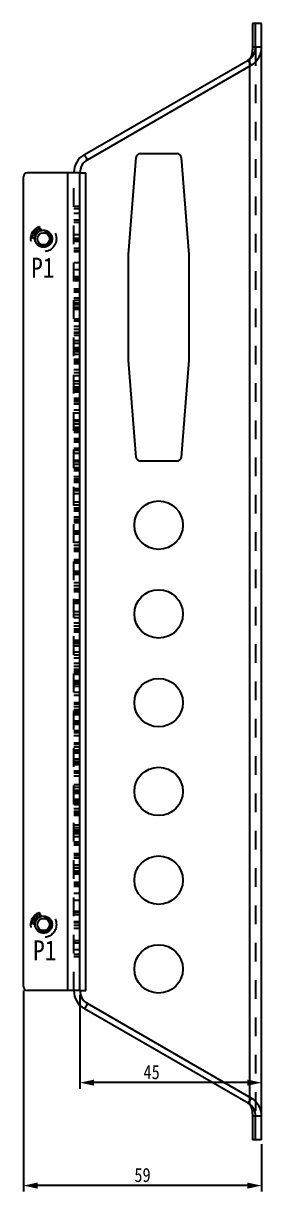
# Model space of a CAD drawing. Header units: millimetres. Extents: x -177 to 18421, y -5017 to 3255.
# Drawn here: x 7333.5 to 7392.5, y -2954.7 to -2665.1 of the extents above; entities that cross this region are included whole.
import ezdxf

# ---------------------------------------------------------------- set-up
doc = ezdxf.new("R2010")
doc.units = ezdxf.units.MM
doc.header["$LTSCALE"] = 46.255
doc.header["$PDMODE"] = 3
doc.header["$PDSIZE"] = 8
doc.linetypes.add('HIDDEN', pattern=[0.2, 0.1, -0.1])
doc.layers.get('0').update_dxf_attribs({"linetype": 'CONTINUOUS'})
doc.layers.get('Defpoints').update_dxf_attribs({"linetype": 'CONTINUOUS'})
doc.layers.add('02___PRT_ALL_AXES', color=7, linetype='CONTINUOUS')
doc.layers.add('DEFAULT_2', color=8, linetype='HIDDEN')
doc.styles.get("Standard").update_dxf_attribs({"font": 'txt', "width": 0.85})
doc.dimstyles.new('DIMSTYLE_1', dxfattribs={"dimtxt": 3.5, "dimasz": 3.5, "dimexe": 1.5, "dimexo": 1, "dimgap": 0.875, "dimtad": 1, "dimdsep": 46, "dimtxsty": 'Standard', "dimblk": '_FILLED', "dimcen": 0.09, "dimadec": 0, "dimazin": 0, "dimtp": 0.01, "dimtm": 0.01, "dimtfac": 1, "dimtofl": 0, "dimtmove": 0, "dimatfit": 3, "dimldrblk": '_FILLED', "dimfxl": 0, "dimtolj": 1, "dimarcsym": 0})

# ---------------------------------------------------------------- blocks, each defined once
blk = doc.blocks.new('_FILLED')
at = {"color": 0, "linetype": 'ByBlock'}
blk.add_solid([(0, 0), (-1, 0.214), (-1, -0.214)], dxfattribs=at)
blk = doc.blocks.new('*D79')
at = {"color": 0, "linetype": 'Continuous', "lineweight": -2, "transparency": 16777216}
for p, q in [((7333.45, -2904.92), (7333.45, -2954.75)), ((7392.45, -2942.94), (7392.45, -2954.75)), ((7388.95, -2953.25), (7336.95, -2953.25))]:
    blk.add_line(p, q, dxfattribs=at)
at = {"layer": 'Defpoints', "color": 0, "linetype": 'Continuous', "transparency": 16777216}
for p in [(7333.45, -2903.92), (7392.45, -2941.94), (7333.45, -2953.25)]:
    blk.add_point(p, dxfattribs=at)
at = {"color": 0, "linetype": 'Continuous', "lineweight": -2, "transparency": 16777216, "xscale": 3.5, "yscale": 3.5, "zscale": 3.5, "rotation": 180}
blk.add_blockref('_FILLED', (7333.45, -2953.25), dxfattribs=at)
at = {"color": 0, "linetype": 'Continuous', "lineweight": -2, "transparency": 16777216, "xscale": 3.5, "yscale": 3.5, "zscale": 3.5}
blk.add_blockref('_FILLED', (7392.45, -2953.25), dxfattribs=at)
at = {"color": 0, "linetype": 'Continuous', "transparency": 16777216, "insert": (7362.95, -2948.87), "char_height": 3.5, "width": 8.5, "attachment_point": 2}
blk.add_mtext('\\A1;59', dxfattribs=at)
blk = doc.blocks.new('*D80')
at = {"color": 0, "linetype": 'Continuous', "lineweight": -2, "transparency": 16777216}
for p, q in [((7347.45, -2905.92), (7347.45, -2929.23)), ((7388.95, -2927.73), (7350.95, -2927.73)), ((7392.45, -2940.94), (7392.45, -2926.23))]:
    blk.add_line(p, q, dxfattribs=at)
at = {"layer": 'Defpoints', "color": 0, "linetype": 'Continuous', "transparency": 16777216}
for p in [(7347.45, -2904.92), (7347.45, -2927.73), (7392.45, -2941.94)]:
    blk.add_point(p, dxfattribs=at)
at = {"color": 0, "linetype": 'Continuous', "lineweight": -2, "transparency": 16777216, "xscale": 3.5, "yscale": 3.5, "zscale": 3.5, "rotation": 180}
blk.add_blockref('_FILLED', (7347.45, -2927.73), dxfattribs=at)
at = {"color": 0, "linetype": 'Continuous', "lineweight": -2, "transparency": 16777216, "xscale": 3.5, "yscale": 3.5, "zscale": 3.5}
blk.add_blockref('_FILLED', (7392.45, -2927.73), dxfattribs=at)
at = {"color": 0, "linetype": 'Continuous', "transparency": 16777216, "insert": (7365.21, -2923.36), "char_height": 3.5, "width": 8.5, "attachment_point": 2}
blk.add_mtext('\\A1;45', dxfattribs=at)

msp = doc.modelspace()

# ---------------------------------------------------------------- linework, layer by layer
at = {"color": 7, "linetype": 'Continuous'}
for p, q in [((7392.451, -2665.137), (7390.201, -2665.137)), ((7390.201, -2665.137), (7390.201, -2671.036)), ((7390.951, -2671.036), (7390.951, -2665.137)), ((7392.451, -2671.036), (7390.201, -2671.036)), ((7348.551, -2697.652), (7389.101, -2674.241)), ((7389.851, -2675.54), (7389.101, -2674.241)), ((7349.301, -2698.951), (7348.551, -2697.652)), ((7347.451, -2702.155), (7345.951, -2702.155)), ((7347.451, -2904.921), (7345.951, -2904.921)), ((7349.301, -2908.126), (7348.551, -2909.425)), ((7389.101, -2932.836), (7348.551, -2909.425)), ((7389.851, -2931.537), (7389.101, -2932.836)), ((7392.451, -2936.041), (7390.201, -2936.041)), ((7390.201, -2936.041), (7390.201, -2941.94)), ((7390.951, -2941.94), (7390.951, -2936.041)), ((7392.451, -2941.94), (7390.201, -2941.94))]:
    msp.add_line(p, q, dxfattribs=at)
at = {"color": 3, "linetype": 'Continuous'}
for p, q in [((7392.451, -2941.94), (7392.451, -2665.137)), ((7349.301, -2698.951), (7389.851, -2675.54)), ((7389.451, -2675.77), (7389.451, -2931.306)), ((7359.451, -2722.438), (7361.377, -2698.359)), ((7362.374, -2697.438), (7371.528, -2697.438)), ((7372.524, -2698.359), (7374.451, -2722.438)), ((7333.451, -2903.921), (7333.451, -2703.155)), ((7345.951, -2702.155), (7334.451, -2702.155)), ((7344.451, -2904.921), (7344.451, -2702.155)), ((7347.451, -2702.155), (7348.951, -2702.155)), ((7347.451, -2904.921), (7347.451, -2702.155)), ((7348.951, -2904.921), (7348.951, -2702.155)), ((7359.451, -2748.638), (7359.451, -2722.438)), ((7374.451, -2722.438), (7374.451, -2748.638)), ((7361.377, -2772.718), (7359.451, -2748.638)), ((7374.451, -2748.638), (7372.524, -2772.718)), ((7371.528, -2773.638), (7362.374, -2773.638)), ((7345.951, -2904.921), (7334.451, -2904.921)), ((7347.451, -2904.921), (7348.951, -2904.921)), ((7389.851, -2931.537), (7349.301, -2908.126))]:
    msp.add_line(p, q, dxfattribs=at)
at = {"color": 7, "linetype": 'Continuous'}
for centre, radius, start, end in [((7387.251, -2671.036), 3.7, 300, 0), ((7351.151, -2702.155), 5.2, 120, 180), ((7351.151, -2904.921), 5.2, 180, 240), ((7387.251, -2936.041), 3.7, 0, 60), ((7386.673, -2934.912), 3.336, 26.31021, 31.13438)]:
    msp.add_arc(centre, radius, start, end, dxfattribs=at)
at = {"color": 3, "linetype": 'Continuous'}
for centre, radius, start, end in [((7387.251, -2671.036), 5.2, 300, 0), ((7351.151, -2702.155), 3.7, 120, 180), ((7362.374, -2698.438), 1, 90, 175.42608), ((7371.528, -2698.438), 1, 4.57392, 90), ((7334.451, -2703.155), 1, 90, 180), ((7362.374, -2772.638), 1, 184.57392, 270), ((7371.528, -2772.638), 1, 270, 355.42608), ((7334.451, -2903.921), 1, 180, 270), ((7351.151, -2904.921), 3.7, 180, 240), ((7387.251, -2936.041), 5.2, 0, 60)]:
    msp.add_arc(centre, radius, start, end, dxfattribs=at)
at = {"color": 7, "linetype": 'Continuous'}
for points, knots in [([(7389.914, -2673.015), (7389.888, -2673.096), (7389.784, -2673.399), (7389.648, -2673.693), (7389.526, -2673.894)], [0, 0, 0, 0, 0.2652721, 1, 1, 1, 1]), ([(7390.201, -2671.036), (7390.201, -2671.214), (7390.177, -2671.882), (7390.062, -2672.548), (7389.914, -2673.015)], [0, 0, 0, 0, 0.2668173, 1, 1, 1, 1]), ([(7389.845, -2933.858), (7389.901, -2934.012), (7390.118, -2934.72), (7390.201, -2935.465), (7390.201, -2936.041)], [0, 0, 0, 0, 0.221866, 1, 1, 1, 1])]:
    msp.add_open_spline(points, degree=3, knots=knots, dxfattribs=at)
msp.add_open_spline([(7389.664, -2933.434), (7389.732, -2933.571), (7389.792, -2933.714), (7389.845, -2933.858)], degree=3, dxfattribs=at)
at = {"layer": '02___PRT_ALL_AXES', "color": 8, "linetype": 'HIDDEN'}
for centre, radius in [((7338.451, -2718.538), 3.175), ((7338.451, -2718.538), 2.11), ((7338.451, -2718.538), 1.91), ((7338.451, -2888.538), 3.175), ((7338.451, -2888.538), 2.11), ((7338.451, -2888.538), 1.91)]:
    msp.add_circle(centre, radius, dxfattribs=at)
at = {"layer": '02___PRT_ALL_AXES', "color": 3, "linetype": 'Continuous'}
for centre, radius in [((7338.451, -2718.538), 2.1), ((7366.951, -2789.538), 6), ((7366.951, -2811.538), 6), ((7366.951, -2833.538), 6), ((7366.951, -2855.538), 6), ((7366.951, -2877.538), 6), ((7338.451, -2888.538), 2.1), ((7366.951, -2899.538), 6)]:
    msp.add_circle(centre, radius, dxfattribs=at)
at = {"layer": '02___PRT_ALL_AXES', "color": 7, "linetype": 'Continuous'}
for centre in [(7338.451, -2718.538), (7338.451, -2888.538)]:
    msp.add_circle(centre, 1.5, dxfattribs=at)
at = {"layer": 'DEFAULT_2', "color": 8, "linetype": 'HIDDEN'}
for p, q in [((7390.951, -2671.036), (7390.951, -2936.041)), ((7389.451, -2674.011), (7389.451, -2675.77)), ((7345.951, -2904.921), (7345.951, -2702.155)), ((7347.451, -2710.535), (7345.951, -2710.535)), ((7347.451, -2710.538), (7345.951, -2710.538)), ((7347.451, -2711.121), (7345.951, -2711.121)), ((7347.451, -2712.242), (7345.951, -2712.242)), ((7336.198, -2716.388), (7336.205, -2716.322)), ((7336.2, -2716.444), (7336.198, -2716.388)), ((7336.226, -2716.508), (7336.2, -2716.444)), ((7336.205, -2716.322), (7336.226, -2716.273)), ((7336.261, -2716.563), (7336.226, -2716.508)), ((7336.306, -2716.52), (7336.261, -2716.563)), ((7336.278, -2716.399), (7336.274, -2716.432)), ((7336.274, -2716.432), (7336.286, -2716.48)), ((7336.309, -2716.341), (7336.278, -2716.399)), ((7336.286, -2716.48), (7336.306, -2716.52)), ((7336.3, -2716.203), (7336.349, -2716.185)), ((7336.363, -2716.289), (7336.309, -2716.341)), ((7336.349, -2716.185), (7336.415, -2716.181)), ((7336.423, -2716.262), (7336.363, -2716.289)), ((7336.415, -2716.181), (7336.472, -2716.186)), ((7336.456, -2716.26), (7336.423, -2716.262)), ((7336.503, -2716.273), (7336.456, -2716.26)), ((7336.472, -2716.186), (7336.534, -2716.215)), ((7336.541, -2716.296), (7336.503, -2716.273)), ((7336.534, -2716.215), (7336.587, -2716.253)), ((7336.6, -2716.357), (7336.541, -2716.296)), ((7336.587, -2716.253), (7336.645, -2716.314)), ((7336.641, -2716.436), (7336.6, -2716.357)), ((7336.603, -2716.56), (7336.643, -2716.493)), ((7336.643, -2716.493), (7336.641, -2716.436)), ((7336.645, -2716.314), (7336.695, -2716.384)), ((7336.695, -2716.384), (7336.721, -2716.448)), ((7336.721, -2716.448), (7336.705, -2716.522)), ((7336.705, -2716.522), (7336.785, -2716.534)), ((7336.864, -2716.213), (7337.012, -2716.12)), ((7336.92, -2716.303), (7336.864, -2716.213)), ((7337.069, -2716.21), (7336.92, -2716.303)), ((7337.012, -2716.12), (7337.069, -2716.21)), ((7337.1, -2715.774), (7337.064, -2715.682)), ((7337.623, -2716.137), (7337.1, -2715.774)), ((7337.518, -2715.606), (7337.193, -2715.737)), ((7337.193, -2715.737), (7337.657, -2716.055)), ((7337.357, -2716.381), (7337.415, -2716.358)), ((7337.401, -2716.456), (7337.357, -2716.381)), ((7337.479, -2716.516), (7337.401, -2716.456)), ((7337.415, -2716.358), (7337.462, -2716.408)), ((7337.462, -2716.408), (7337.513, -2716.434)), ((7337.541, -2716.537), (7337.479, -2716.516)), ((7337.482, -2715.515), (7337.518, -2715.606)), ((7337.513, -2716.434), (7337.579, -2716.43)), ((7337.579, -2716.43), (7337.625, -2716.411)), ((7337.678, -2716.207), (7337.623, -2716.137)), ((7337.625, -2716.411), (7337.675, -2716.368)), ((7337.676, -2716.506), (7337.63, -2716.524)), ((7337.657, -2716.055), (7337.704, -2716.105)), ((7337.675, -2716.368), (7337.694, -2716.315)), ((7337.738, -2716.458), (7337.676, -2716.506)), ((7337.694, -2716.246), (7337.678, -2716.207)), ((7337.694, -2716.315), (7337.694, -2716.246)), ((7337.704, -2716.105), (7337.748, -2716.179)), ((7337.769, -2716.4), (7337.738, -2716.458)), ((7337.748, -2716.179), (7337.763, -2716.219)), ((7337.763, -2716.219), (7337.784, -2716.302)), ((7337.784, -2716.302), (7337.769, -2716.4)), ((7347.451, -2713.95), (7345.951, -2713.95)), ((7347.451, -2714.535), (7345.951, -2714.535)), ((7347.451, -2714.538), (7345.951, -2714.538)), ((7335.302, -2718.322), (7335.288, -2718.259)), ((7335.299, -2718.157), (7335.326, -2718.098)), ((7335.359, -2718.391), (7335.302, -2718.322)), ((7335.326, -2718.098), (7335.374, -2718.053)), ((7335.461, -2718.439), (7335.359, -2718.391)), ((7335.374, -2718.053), (7335.464, -2718.012)), ((7335.425, -2718.172), (7335.415, -2718.271)), ((7335.415, -2718.271), (7335.43, -2718.323)), ((7335.452, -2718.124), (7335.425, -2718.172)), ((7335.43, -2718.323), (7335.49, -2718.367)), ((7335.498, -2718.091), (7335.452, -2718.124)), ((7335.544, -2718.461), (7335.461, -2718.439)), ((7335.464, -2718.012), (7335.551, -2717.996)), ((7335.49, -2718.367), (7335.552, -2718.386)), ((7335.564, -2718.073), (7335.498, -2718.091)), ((7335.552, -2718.386), (7335.544, -2718.461)), ((7335.551, -2717.996), (7335.657, -2718.008)), ((7336.417, -2717.712), (7335.563, -2717.22)), ((7335.628, -2718.08), (7335.564, -2718.073)), ((7335.595, -2717.152), (7336.27, -2717.541)), ((7335.688, -2718.112), (7335.628, -2718.08)), ((7335.657, -2718.008), (7335.739, -2718.042)), ((7336.27, -2717.541), (7335.675, -2716.996)), ((7335.727, -2718.153), (7335.688, -2718.112)), ((7335.725, -2716.909), (7336.495, -2717.151)), ((7335.743, -2718.205), (7335.727, -2718.153)), ((7335.735, -2718.28), (7335.743, -2718.205)), ((7335.75, -2718.332), (7335.735, -2718.28)), ((7335.739, -2718.042), (7335.818, -2718.1)), ((7335.74, -2717.766), (7335.798, -2717.601)), ((7335.84, -2717.801), (7335.74, -2717.766)), ((7335.787, -2718.386), (7335.75, -2718.332)), ((7335.867, -2718.445), (7335.787, -2718.386)), ((7336.66, -2717.29), (7335.792, -2717.006)), ((7335.792, -2717.006), (7336.473, -2717.615)), ((7335.798, -2717.601), (7335.898, -2717.637)), ((7335.818, -2718.1), (7335.855, -2718.155)), ((7336.495, -2717.151), (7335.819, -2716.762)), ((7335.898, -2717.637), (7335.84, -2717.801)), ((7335.855, -2718.155), (7335.87, -2718.219)), ((7335.862, -2716.7), (7336.716, -2717.192)), ((7335.87, -2718.219), (7335.862, -2718.294)), ((7335.862, -2718.294), (7335.879, -2718.333)), ((7335.95, -2718.466), (7335.867, -2718.445)), ((7335.879, -2718.333), (7335.917, -2718.375)), ((7335.917, -2718.375), (7335.979, -2718.394)), ((7336.035, -2718.475), (7335.95, -2718.466)), ((7335.979, -2718.394), (7336.022, -2718.399)), ((7336.022, -2718.399), (7336.086, -2718.393)), ((7336.121, -2718.472), (7336.035, -2718.475)), ((7336.068, -2718.165), (7336.076, -2718.09)), ((7336.109, -2718.182), (7336.068, -2718.165)), ((7336.076, -2718.09), (7336.138, -2718.109)), ((7336.086, -2718.393), (7336.133, -2718.36)), ((7336.149, -2718.211), (7336.109, -2718.182)), ((7336.211, -2718.431), (7336.121, -2718.472)), ((7336.133, -2718.36), (7336.158, -2718.325)), ((7336.138, -2718.109), (7336.219, -2718.156)), ((7336.166, -2718.251), (7336.149, -2718.211)), ((7336.158, -2718.325), (7336.166, -2718.251)), ((7336.258, -2718.386), (7336.211, -2718.431)), ((7336.219, -2718.156), (7336.277, -2718.212)), ((7336.285, -2718.339), (7336.258, -2718.386)), ((7336.277, -2718.212), (7336.291, -2718.277)), ((7336.291, -2718.277), (7336.285, -2718.339)), ((7336.473, -2717.615), (7336.417, -2717.712)), ((7336.567, -2716.594), (7336.603, -2716.56)), ((7336.626, -2716.656), (7336.567, -2716.594)), ((7336.662, -2716.622), (7336.626, -2716.656)), ((7336.636, -2716.939), (7336.682, -2716.896)), ((7336.704, -2716.993), (7336.636, -2716.939)), ((7336.716, -2717.192), (7336.66, -2717.29)), ((7336.745, -2716.601), (7336.662, -2716.622)), ((7336.682, -2716.896), (7336.744, -2716.925)), ((7336.799, -2717.02), (7336.704, -2716.993)), ((7336.744, -2716.925), (7336.8, -2716.93)), ((7336.793, -2716.614), (7336.745, -2716.601)), ((7336.785, -2716.534), (7336.847, -2716.563)), ((7336.87, -2716.659), (7336.793, -2716.614)), ((7336.864, -2717.016), (7336.799, -2717.02)), ((7336.8, -2716.93), (7336.86, -2716.903)), ((7336.847, -2716.563), (7336.915, -2716.616)), ((7336.86, -2716.903), (7336.896, -2716.868)), ((7336.943, -2716.971), (7336.864, -2717.016)), ((7336.899, -2716.69), (7336.87, -2716.659)), ((7336.896, -2716.868), (7336.927, -2716.81)), ((7336.925, -2716.753), (7336.899, -2716.69)), ((7336.915, -2716.616), (7336.944, -2716.647)), ((7336.927, -2716.81), (7336.925, -2716.753)), ((7336.961, -2716.954), (7336.943, -2716.971)), ((7336.944, -2716.647), (7336.994, -2716.717)), ((7337.009, -2716.878), (7336.961, -2716.954)), ((7336.994, -2716.717), (7337.016, -2716.813)), ((7337.016, -2716.813), (7337.009, -2716.878)), ((7337.63, -2716.524), (7337.541, -2716.537)), ((7347.451, -2717.535), (7345.951, -2717.535)), ((7347.451, -2717.538), (7345.951, -2717.538)), ((7345.951, -2718.364), (7347.451, -2718.364)), ((7347.451, -2718.95), (7345.951, -2718.95)), ((7347.451, -2719.242), (7345.951, -2719.242)), ((7347.451, -2720.95), (7345.951, -2720.95)), ((7347.451, -2721.535), (7345.951, -2721.535)), ((7347.451, -2721.538), (7345.951, -2721.538)), ((7347.451, -2721.778), (7345.951, -2721.778)), ((7347.451, -2724.535), (7345.951, -2724.535)), ((7347.451, -2724.538), (7345.951, -2724.538)), ((7347.451, -2726.242), (7345.951, -2726.242)), ((7347.451, -2727.95), (7345.951, -2727.95)), ((7345.951, -2728.364), (7347.451, -2728.364)), ((7347.451, -2728.535), (7345.951, -2728.535)), ((7347.451, -2728.538), (7345.951, -2728.538)), ((7347.451, -2728.95), (7345.951, -2728.95)), ((7347.451, -2731.035), (7345.951, -2731.035)), ((7347.451, -2731.535), (7345.951, -2731.535)), ((7347.451, -2731.538), (7345.951, -2731.538)), ((7347.451, -2731.778), (7345.951, -2731.778)), ((7347.451, -2733.242), (7345.951, -2733.242)), ((7347.451, -2733.864), (7345.951, -2733.864)), ((7345.951, -2734.45), (7347.451, -2734.45)), ((7347.451, -2734.95), (7345.951, -2734.95)), ((7345.951, -2735.45), (7347.451, -2735.45)), ((7347.451, -2735.535), (7345.951, -2735.535)), ((7347.451, -2735.538), (7345.951, -2735.538)), ((7347.451, -2736.035), (7345.951, -2736.035)), ((7345.951, -2738.364), (7347.451, -2738.364)), ((7347.451, -2738.535), (7345.951, -2738.535)), ((7347.451, -2738.538), (7345.951, -2738.538)), ((7347.451, -2738.864), (7345.951, -2738.864)), ((7347.451, -2738.95), (7345.951, -2738.95)), ((7347.451, -2740.242), (7345.951, -2740.242)), ((7347.451, -2741.035), (7345.951, -2741.035)), ((7347.451, -2741.778), (7345.951, -2741.778)), ((7347.451, -2741.95), (7345.951, -2741.95)), ((7347.451, -2742.535), (7345.951, -2742.535)), ((7347.451, -2742.538), (7345.951, -2742.538)), ((7347.451, -2743.864), (7345.951, -2743.864)), ((7345.951, -2744.45), (7347.451, -2744.45)), ((7345.951, -2745.45), (7347.451, -2745.45)), ((7347.451, -2745.535), (7345.951, -2745.535)), ((7347.451, -2745.538), (7345.951, -2745.538)), ((7347.451, -2746.035), (7345.951, -2746.035)), ((7347.451, -2746.535), (7345.951, -2746.535)), ((7347.451, -2747.242), (7345.951, -2747.242)), ((7345.951, -2748.364), (7347.451, -2748.364)), ((7347.451, -2748.535), (7345.951, -2748.535)), ((7347.451, -2748.864), (7345.951, -2748.864)), ((7347.451, -2748.95), (7345.951, -2748.95)), ((7347.451, -2749.242), (7345.951, -2749.242)), ((7347.451, -2749.535), (7345.951, -2749.535)), ((7347.451, -2749.538), (7345.951, -2749.538)), ((7347.451, -2751.035), (7345.951, -2751.035)), ((7347.451, -2751.778), (7345.951, -2751.778)), ((7347.451, -2752.538), (7345.951, -2752.538)), ((7347.451, -2753.864), (7345.951, -2753.864)), ((7345.951, -2754.45), (7347.451, -2754.45)), ((7347.451, -2755.293), (7345.951, -2755.293)), ((7345.951, -2755.45), (7347.451, -2755.45)), ((7347.451, -2756.035), (7345.951, -2756.035)), ((7347.451, -2756.538), (7345.951, -2756.538)), ((7347.451, -2758.121), (7345.951, -2758.121)), ((7345.951, -2758.364), (7347.451, -2758.364)), ((7345.951, -2758.707), (7347.451, -2758.707)), ((7347.451, -2758.864), (7345.951, -2758.864)), ((7347.451, -2758.95), (7345.951, -2758.95)), ((7347.451, -2759.538), (7345.951, -2759.538)), ((7347.451, -2761.035), (7345.951, -2761.035)), ((7347.451, -2761.778), (7345.951, -2761.778)), ((7347.451, -2763.538), (7345.951, -2763.538)), ((7347.451, -2763.864), (7345.951, -2763.864)), ((7345.951, -2764.45), (7347.451, -2764.45)), ((7347.451, -2765.293), (7345.951, -2765.293)), ((7345.951, -2765.45), (7347.451, -2765.45)), ((7347.451, -2766.035), (7345.951, -2766.035)), ((7347.451, -2766.538), (7345.951, -2766.538)), ((7347.451, -2768.121), (7345.951, -2768.121)), ((7345.951, -2768.364), (7347.451, -2768.364)), ((7345.951, -2768.707), (7347.451, -2768.707)), ((7347.451, -2768.864), (7345.951, -2768.864)), ((7347.451, -2768.95), (7345.951, -2768.95)), ((7347.451, -2770.538), (7345.951, -2770.538)), ((7347.451, -2771.035), (7345.951, -2771.035)), ((7347.451, -2771.778), (7345.951, -2771.778)), ((7347.451, -2773.538), (7345.951, -2773.538)), ((7347.451, -2773.864), (7345.951, -2773.864)), ((7345.951, -2774.45), (7347.451, -2774.45)), ((7347.451, -2775.293), (7345.951, -2775.293)), ((7345.951, -2775.45), (7347.451, -2775.45)), ((7347.451, -2776.035), (7345.951, -2776.035)), ((7347.451, -2777.538), (7345.951, -2777.538)), ((7347.451, -2778.121), (7345.951, -2778.121)), ((7345.951, -2778.364), (7347.451, -2778.364)), ((7345.951, -2778.707), (7347.451, -2778.707)), ((7347.451, -2778.864), (7345.951, -2778.864)), ((7347.451, -2778.95), (7345.951, -2778.95)), ((7347.451, -2780.538), (7345.951, -2780.538)), ((7347.451, -2781.035), (7345.951, -2781.035)), ((7347.451, -2781.778), (7345.951, -2781.778)), ((7347.451, -2783.864), (7345.951, -2783.864)), ((7345.951, -2784.45), (7347.451, -2784.45)), ((7347.451, -2784.538), (7345.951, -2784.538)), ((7347.451, -2785.293), (7345.951, -2785.293)), ((7345.951, -2785.45), (7347.451, -2785.45)), ((7347.451, -2786.035), (7345.951, -2786.035)), ((7347.451, -2787.538), (7345.951, -2787.538)), ((7347.451, -2788.121), (7345.951, -2788.121)), ((7345.951, -2788.364), (7347.451, -2788.364)), ((7345.951, -2788.707), (7347.451, -2788.707)), ((7347.451, -2788.864), (7345.951, -2788.864)), ((7347.451, -2788.95), (7345.951, -2788.95)), ((7347.451, -2791.035), (7345.951, -2791.035)), ((7347.451, -2791.538), (7345.951, -2791.538)), ((7347.451, -2791.778), (7345.951, -2791.778)), ((7347.451, -2793.864), (7345.951, -2793.864)), ((7345.951, -2794.45), (7347.451, -2794.45)), ((7347.451, -2794.538), (7345.951, -2794.538)), ((7347.451, -2795.293), (7345.951, -2795.293)), ((7345.951, -2795.45), (7347.451, -2795.45)), ((7347.451, -2796.035), (7345.951, -2796.035)), ((7347.451, -2798.121), (7345.951, -2798.121)), ((7345.951, -2798.364), (7347.451, -2798.364)), ((7347.451, -2798.538), (7345.951, -2798.538)), ((7345.951, -2798.707), (7347.451, -2798.707)), ((7347.451, -2798.864), (7345.951, -2798.864)), ((7347.451, -2798.95), (7345.951, -2798.95)), ((7347.451, -2801.035), (7345.951, -2801.035)), ((7347.451, -2801.538), (7345.951, -2801.538)), ((7347.451, -2801.778), (7345.951, -2801.778)), ((7347.451, -2803.864), (7345.951, -2803.864)), ((7345.951, -2804.45), (7347.451, -2804.45)), ((7347.451, -2805.293), (7345.951, -2805.293)), ((7345.951, -2805.45), (7347.451, -2805.45)), ((7347.451, -2805.538), (7345.951, -2805.538)), ((7347.451, -2806.035), (7345.951, -2806.035)), ((7347.451, -2808.121), (7345.951, -2808.121)), ((7345.951, -2808.364), (7347.451, -2808.364)), ((7347.451, -2808.538), (7345.951, -2808.538)), ((7345.951, -2808.707), (7347.451, -2808.707)), ((7347.451, -2808.864), (7345.951, -2808.864)), ((7347.451, -2808.95), (7345.951, -2808.95)), ((7347.451, -2811.035), (7345.951, -2811.035)), ((7347.451, -2811.778), (7345.951, -2811.778)), ((7347.451, -2812.538), (7345.951, -2812.538)), ((7347.451, -2813.864), (7345.951, -2813.864)), ((7345.951, -2814.45), (7347.451, -2814.45)), ((7347.451, -2815.293), (7345.951, -2815.293)), ((7345.951, -2815.45), (7347.451, -2815.45)), ((7347.451, -2815.538), (7345.951, -2815.538)), ((7347.451, -2816.035), (7345.951, -2816.035)), ((7347.451, -2818.121), (7345.951, -2818.121)), ((7345.951, -2818.364), (7347.451, -2818.364)), ((7345.951, -2818.707), (7347.451, -2818.707)), ((7347.451, -2818.864), (7345.951, -2818.864)), ((7347.451, -2818.95), (7345.951, -2818.95)), ((7347.451, -2819.538), (7345.951, -2819.538)), ((7347.451, -2821.035), (7345.951, -2821.035)), ((7347.451, -2821.778), (7345.951, -2821.778)), ((7347.451, -2822.538), (7345.951, -2822.538)), ((7347.451, -2823.864), (7345.951, -2823.864)), ((7345.951, -2824.45), (7347.451, -2824.45)), ((7347.451, -2825.293), (7345.951, -2825.293)), ((7345.951, -2825.45), (7347.451, -2825.45)), ((7347.451, -2826.035), (7345.951, -2826.035)), ((7347.451, -2826.538), (7345.951, -2826.538)), ((7347.451, -2828.121), (7345.951, -2828.121)), ((7345.951, -2828.364), (7347.451, -2828.364)), ((7345.951, -2828.707), (7347.451, -2828.707)), ((7347.451, -2828.864), (7345.951, -2828.864)), ((7347.451, -2828.95), (7345.951, -2828.95)), ((7347.451, -2829.538), (7345.951, -2829.538)), ((7347.451, -2831.035), (7345.951, -2831.035)), ((7347.451, -2831.778), (7345.951, -2831.778)), ((7347.451, -2833.538), (7345.951, -2833.538)), ((7347.451, -2833.864), (7345.951, -2833.864)), ((7345.951, -2834.45), (7347.451, -2834.45)), ((7347.451, -2835.293), (7345.951, -2835.293)), ((7345.951, -2835.45), (7347.451, -2835.45)), ((7347.451, -2836.035), (7345.951, -2836.035)), ((7347.451, -2836.538), (7345.951, -2836.538)), ((7347.451, -2838.121), (7345.951, -2838.121)), ((7345.951, -2838.364), (7347.451, -2838.364)), ((7345.951, -2838.707), (7347.451, -2838.707)), ((7347.451, -2838.864), (7345.951, -2838.864)), ((7347.451, -2838.95), (7345.951, -2838.95)), ((7347.451, -2840.538), (7345.951, -2840.538)), ((7347.451, -2841.035), (7345.951, -2841.035)), ((7347.451, -2841.778), (7345.951, -2841.778)), ((7347.451, -2843.538), (7345.951, -2843.538)), ((7347.451, -2843.864), (7345.951, -2843.864)), ((7345.951, -2844.45), (7347.451, -2844.45)), ((7347.451, -2845.293), (7345.951, -2845.293)), ((7345.951, -2845.45), (7347.451, -2845.45)), ((7347.451, -2846.035), (7345.951, -2846.035)), ((7347.451, -2847.538), (7345.951, -2847.538)), ((7347.451, -2848.121), (7345.951, -2848.121)), ((7345.951, -2848.364), (7347.451, -2848.364)), ((7345.951, -2848.707), (7347.451, -2848.707)), ((7347.451, -2848.864), (7345.951, -2848.864)), ((7347.451, -2848.95), (7345.951, -2848.95)), ((7347.451, -2850.538), (7345.951, -2850.538)), ((7347.451, -2851.035), (7345.951, -2851.035)), ((7347.451, -2851.778), (7345.951, -2851.778)), ((7347.451, -2853.864), (7345.951, -2853.864)), ((7345.951, -2854.45), (7347.451, -2854.45)), ((7347.451, -2854.538), (7345.951, -2854.538)), ((7347.451, -2855.293), (7345.951, -2855.293)), ((7345.951, -2855.45), (7347.451, -2855.45)), ((7347.451, -2856.035), (7345.951, -2856.035)), ((7347.451, -2857.535), (7345.951, -2857.535)), ((7347.451, -2857.538), (7345.951, -2857.538)), ((7347.451, -2857.828), (7345.951, -2857.828)), ((7347.451, -2858.121), (7345.951, -2858.121)), ((7347.451, -2858.535), (7345.951, -2858.535)), ((7345.951, -2858.707), (7347.451, -2858.707)), ((7347.451, -2858.864), (7345.951, -2858.864)), ((7347.451, -2859.828), (7345.951, -2859.828)), ((7347.451, -2860.535), (7345.951, -2860.535)), ((7347.451, -2861.035), (7345.951, -2861.035)), ((7347.451, -2861.535), (7345.951, -2861.535)), ((7347.451, -2861.538), (7345.951, -2861.538)), ((7347.451, -2863.864), (7345.951, -2863.864)), ((7345.951, -2864.45), (7347.451, -2864.45)), ((7347.451, -2864.535), (7345.951, -2864.535)), ((7347.451, -2864.538), (7345.951, -2864.538)), ((7347.451, -2865.121), (7345.951, -2865.121)), ((7347.451, -2865.293), (7345.951, -2865.293)), ((7345.951, -2865.45), (7347.451, -2865.45)), ((7347.451, -2866.035), (7345.951, -2866.035)), ((7347.451, -2866.828), (7345.951, -2866.828)), ((7347.451, -2868.121), (7345.951, -2868.121)), ((7347.451, -2868.535), (7345.951, -2868.535)), ((7347.451, -2868.538), (7345.951, -2868.538)), ((7345.951, -2868.707), (7347.451, -2868.707)), ((7347.451, -2868.864), (7345.951, -2868.864)), ((7347.451, -2871.035), (7345.951, -2871.035)), ((7347.451, -2871.535), (7345.951, -2871.535)), ((7347.451, -2871.538), (7345.951, -2871.538)), ((7347.451, -2872.121), (7345.951, -2872.121)), ((7347.451, -2873.828), (7345.951, -2873.828)), ((7347.451, -2873.864), (7345.951, -2873.864)), ((7345.951, -2874.45), (7347.451, -2874.45)), ((7347.451, -2875.293), (7345.951, -2875.293)), ((7345.951, -2875.45), (7347.451, -2875.45)), ((7347.451, -2875.535), (7345.951, -2875.535)), ((7347.451, -2875.538), (7345.951, -2875.538)), ((7347.451, -2876.035), (7345.951, -2876.035)), ((7347.451, -2878.121), (7345.951, -2878.121)), ((7347.451, -2878.535), (7345.951, -2878.535)), ((7347.451, -2878.538), (7345.951, -2878.538)), ((7345.951, -2878.707), (7347.451, -2878.707)), ((7347.451, -2878.864), (7345.951, -2878.864)), ((7347.451, -2879.121), (7345.951, -2879.121)), ((7347.451, -2880.828), (7345.951, -2880.828)), ((7347.451, -2882.535), (7345.951, -2882.535)), ((7347.451, -2882.538), (7345.951, -2882.538)), ((7336.417, -2887.712), (7335.563, -2887.22)), ((7335.595, -2887.152), (7336.27, -2887.541)), ((7336.27, -2887.541), (7335.675, -2886.996)), ((7335.725, -2886.909), (7336.495, -2887.151)), ((7336.66, -2887.29), (7335.792, -2887.006)), ((7335.792, -2887.006), (7336.473, -2887.615)), ((7336.495, -2887.151), (7335.819, -2886.762)), ((7335.862, -2886.7), (7336.716, -2887.192)), ((7336.198, -2886.388), (7336.205, -2886.322)), ((7336.2, -2886.444), (7336.198, -2886.388)), ((7336.226, -2886.508), (7336.2, -2886.444)), ((7336.205, -2886.322), (7336.226, -2886.273)), ((7336.261, -2886.563), (7336.226, -2886.508)), ((7336.306, -2886.52), (7336.261, -2886.563)), ((7336.278, -2886.399), (7336.274, -2886.432)), ((7336.274, -2886.432), (7336.286, -2886.48)), ((7336.309, -2886.341), (7336.278, -2886.399)), ((7336.286, -2886.48), (7336.306, -2886.52)), ((7336.3, -2886.203), (7336.349, -2886.185)), ((7336.363, -2886.289), (7336.309, -2886.341)), ((7336.349, -2886.185), (7336.415, -2886.181)), ((7336.423, -2886.262), (7336.363, -2886.289)), ((7336.415, -2886.181), (7336.472, -2886.186)), ((7336.456, -2886.26), (7336.423, -2886.262)), ((7336.503, -2886.273), (7336.456, -2886.26)), ((7336.472, -2886.186), (7336.534, -2886.215)), ((7336.541, -2886.296), (7336.503, -2886.273)), ((7336.534, -2886.215), (7336.587, -2886.253)), ((7336.6, -2886.357), (7336.541, -2886.296)), ((7336.567, -2886.594), (7336.603, -2886.56)), ((7336.626, -2886.656), (7336.567, -2886.594)), ((7336.587, -2886.253), (7336.645, -2886.314)), ((7336.641, -2886.436), (7336.6, -2886.357)), ((7336.603, -2886.56), (7336.643, -2886.493)), ((7336.662, -2886.622), (7336.626, -2886.656)), ((7336.636, -2886.939), (7336.682, -2886.896)), ((7336.704, -2886.993), (7336.636, -2886.939)), ((7336.643, -2886.493), (7336.641, -2886.436)), ((7336.645, -2886.314), (7336.695, -2886.384)), ((7336.716, -2887.192), (7336.66, -2887.29)), ((7336.745, -2886.601), (7336.662, -2886.622)), ((7336.682, -2886.896), (7336.744, -2886.925)), ((7336.695, -2886.384), (7336.721, -2886.448)), ((7336.799, -2887.02), (7336.704, -2886.993)), ((7336.721, -2886.448), (7336.705, -2886.522)), ((7336.705, -2886.522), (7336.785, -2886.534)), ((7336.744, -2886.925), (7336.8, -2886.93)), ((7336.793, -2886.614), (7336.745, -2886.601)), ((7336.785, -2886.534), (7336.847, -2886.563)), ((7336.87, -2886.659), (7336.793, -2886.614)), ((7336.864, -2887.016), (7336.799, -2887.02)), ((7336.8, -2886.93), (7336.86, -2886.903)), ((7336.847, -2886.563), (7336.915, -2886.616)), ((7336.86, -2886.903), (7336.896, -2886.868)), ((7336.864, -2886.213), (7337.012, -2886.12)), ((7336.92, -2886.303), (7336.864, -2886.213)), ((7336.943, -2886.971), (7336.864, -2887.016)), ((7336.899, -2886.69), (7336.87, -2886.659)), ((7336.896, -2886.868), (7336.927, -2886.81)), ((7336.925, -2886.753), (7336.899, -2886.69)), ((7336.915, -2886.616), (7336.944, -2886.647)), ((7337.069, -2886.21), (7336.92, -2886.303)), ((7336.927, -2886.81), (7336.925, -2886.753)), ((7336.961, -2886.954), (7336.943, -2886.971)), ((7336.944, -2886.647), (7336.994, -2886.717)), ((7337.009, -2886.878), (7336.961, -2886.954)), ((7336.994, -2886.717), (7337.016, -2886.813)), ((7337.016, -2886.813), (7337.009, -2886.878)), ((7337.012, -2886.12), (7337.069, -2886.21)), ((7337.1, -2885.774), (7337.064, -2885.682)), ((7337.623, -2886.137), (7337.1, -2885.774)), ((7337.518, -2885.606), (7337.193, -2885.737)), ((7337.193, -2885.737), (7337.657, -2886.055)), ((7337.357, -2886.381), (7337.415, -2886.358)), ((7337.401, -2886.456), (7337.357, -2886.381)), ((7337.479, -2886.516), (7337.401, -2886.456)), ((7337.415, -2886.358), (7337.462, -2886.408)), ((7337.462, -2886.408), (7337.513, -2886.434)), ((7337.541, -2886.537), (7337.479, -2886.516)), ((7337.482, -2885.515), (7337.518, -2885.606)), ((7337.513, -2886.434), (7337.579, -2886.43)), ((7337.63, -2886.524), (7337.541, -2886.537)), ((7337.579, -2886.43), (7337.625, -2886.411)), ((7337.678, -2886.207), (7337.623, -2886.137)), ((7337.625, -2886.411), (7337.675, -2886.368)), ((7337.676, -2886.506), (7337.63, -2886.524)), ((7337.657, -2886.055), (7337.704, -2886.105)), ((7337.675, -2886.368), (7337.694, -2886.315)), ((7337.738, -2886.458), (7337.676, -2886.506)), ((7337.694, -2886.246), (7337.678, -2886.207)), ((7337.694, -2886.315), (7337.694, -2886.246)), ((7337.704, -2886.105), (7337.748, -2886.179)), ((7337.769, -2886.4), (7337.738, -2886.458)), ((7337.748, -2886.179), (7337.763, -2886.219)), ((7337.763, -2886.219), (7337.784, -2886.302)), ((7337.784, -2886.302), (7337.769, -2886.4)), ((7347.451, -2885.293), (7345.951, -2885.293)), ((7347.451, -2885.535), (7345.951, -2885.535)), ((7347.451, -2885.538), (7345.951, -2885.538)), ((7347.451, -2886.121), (7345.951, -2886.121)), ((7335.302, -2888.322), (7335.288, -2888.259)), ((7335.299, -2888.157), (7335.326, -2888.098)), ((7335.359, -2888.391), (7335.302, -2888.322)), ((7335.326, -2888.098), (7335.374, -2888.053)), ((7335.461, -2888.439), (7335.359, -2888.391)), ((7335.374, -2888.053), (7335.464, -2888.012)), ((7335.425, -2888.172), (7335.415, -2888.271)), ((7335.415, -2888.271), (7335.43, -2888.323)), ((7335.452, -2888.124), (7335.425, -2888.172)), ((7335.43, -2888.323), (7335.49, -2888.367)), ((7335.498, -2888.091), (7335.452, -2888.124)), ((7335.544, -2888.461), (7335.461, -2888.439)), ((7335.464, -2888.012), (7335.551, -2887.996)), ((7335.49, -2888.367), (7335.552, -2888.386)), ((7335.564, -2888.073), (7335.498, -2888.091)), ((7335.552, -2888.386), (7335.544, -2888.461)), ((7335.551, -2887.996), (7335.657, -2888.008)), ((7335.628, -2888.08), (7335.564, -2888.073)), ((7335.688, -2888.112), (7335.628, -2888.08)), ((7335.657, -2888.008), (7335.739, -2888.042)), ((7335.727, -2888.153), (7335.688, -2888.112)), ((7335.743, -2888.205), (7335.727, -2888.153)), ((7335.735, -2888.28), (7335.743, -2888.205)), ((7335.75, -2888.332), (7335.735, -2888.28)), ((7335.739, -2888.042), (7335.818, -2888.1)), ((7335.74, -2887.766), (7335.798, -2887.601)), ((7335.84, -2887.801), (7335.74, -2887.766)), ((7335.787, -2888.386), (7335.75, -2888.332)), ((7335.867, -2888.445), (7335.787, -2888.386)), ((7335.798, -2887.601), (7335.898, -2887.637)), ((7335.818, -2888.1), (7335.855, -2888.155)), ((7335.898, -2887.637), (7335.84, -2887.801)), ((7335.855, -2888.155), (7335.87, -2888.219)), ((7335.87, -2888.219), (7335.862, -2888.294)), ((7335.862, -2888.294), (7335.879, -2888.333)), ((7335.95, -2888.466), (7335.867, -2888.445)), ((7335.879, -2888.333), (7335.917, -2888.375)), ((7335.917, -2888.375), (7335.979, -2888.394)), ((7336.035, -2888.475), (7335.95, -2888.466)), ((7335.979, -2888.394), (7336.022, -2888.399)), ((7336.022, -2888.399), (7336.086, -2888.393)), ((7336.121, -2888.472), (7336.035, -2888.475)), ((7336.068, -2888.165), (7336.076, -2888.09)), ((7336.109, -2888.182), (7336.068, -2888.165)), ((7336.076, -2888.09), (7336.138, -2888.109)), ((7336.086, -2888.393), (7336.133, -2888.36)), ((7336.149, -2888.211), (7336.109, -2888.182)), ((7336.211, -2888.431), (7336.121, -2888.472)), ((7336.133, -2888.36), (7336.158, -2888.325)), ((7336.138, -2888.109), (7336.219, -2888.156)), ((7336.166, -2888.251), (7336.149, -2888.211)), ((7336.158, -2888.325), (7336.166, -2888.251)), ((7336.258, -2888.386), (7336.211, -2888.431)), ((7336.219, -2888.156), (7336.277, -2888.212)), ((7336.285, -2888.339), (7336.258, -2888.386)), ((7336.277, -2888.212), (7336.291, -2888.277)), ((7336.291, -2888.277), (7336.285, -2888.339)), ((7336.473, -2887.615), (7336.417, -2887.712)), ((7347.451, -2887.828), (7345.951, -2887.828)), ((7347.451, -2888.121), (7345.951, -2888.121)), ((7345.951, -2888.707), (7347.451, -2888.707)), ((7347.451, -2889.535), (7345.951, -2889.535)), ((7347.451, -2889.538), (7345.951, -2889.538)), ((7347.451, -2892.535), (7345.951, -2892.535)), ((7347.451, -2892.538), (7345.951, -2892.538)), ((7347.451, -2893.121), (7345.951, -2893.121)), ((7347.451, -2894.828), (7345.951, -2894.828)), ((7347.451, -2895.95), (7345.951, -2895.95)), ((7347.451, -2896.535), (7345.951, -2896.535)), ((7347.451, -2896.538), (7345.951, -2896.538)), ((7389.451, -2931.306), (7389.451, -2933.066))]:
    msp.add_line(p, q, dxfattribs=at)
for centre in [(7338.451, -2718.538), (7338.451, -2888.538)]:
    msp.add_circle(centre, 1.8, dxfattribs=at)
for centre, radius, start, end in [((7387.238, -2671.026), 3.716, 321.45111, 327.64634), ((7387.258, -2671.04), 3.692, 327.65574, 338.23784), ((7387.248, -2671.037), 3.702, 338.2537, 339.43966), ((7387.235, -2671.032), 3.716, 339.43994, 341.24061), ((7387.223, -2671.031), 3.728, 341.28944, 359.92447), ((7387.245, -2671.03), 3.708, 306.49947, 319.11331), ((7387.051, -2672.39), 2.895, 325.95853, 328.70495), ((7387.242, -2671.029), 3.711, 319.1363, 321.44887), ((7387.254, -2936.037), 3.696, 44.7914, 53.5215), ((7387.047, -2934.69), 2.901, 31.18833, 34.04044), ((7387.238, -2936.051), 3.716, 40.94137, 44.76848), ((7387.221, -2936.066), 3.739, 39.12872, 40.94513), ((7387.229, -2936.059), 3.729, 36.1861, 39.13036), ((7387.236, -2936.048), 3.716, 19.70569, 36.11339), ((7387.261, -2936.039), 3.69, 359.97285, 19.70018)]:
    msp.add_arc(centre, radius, start, end, dxfattribs=at)

# ---------------------------------------------------------------- texts
at = {"color": 2, "linetype": 'Continuous', "char_height": 5, "width": 8.5, "attachment_point": 1, "line_spacing_factor": 0.9}
for insert in [(7335.376, -2723.195), (7335.847, -2892.439)]:
    msp.add_mtext('P1', dxfattribs=dict(at, insert=insert))

# ---------------------------------------------------------------- dimensions: what is measured, and where the dimension line sits
at = {"color": 2, "linetype": 'Continuous'}
for base, p2, text, picture, middle in [((7333.451, -2953.245), (7333.451, -2903.921), '59', '*D79', (7362.951, -2953.245)), ((7347.451, -2927.732), (7347.451, -2904.921), '45', '*D80', (7365.213, -2927.732))]:
    dim = msp.add_linear_dim(base=base, p1=(7392.451, -2941.94), p2=p2, angle=180, text=text, dimstyle='DIMSTYLE_1', dxfattribs=at)
    dim.commit()
    dim.dimension.update_dxf_attribs({"geometry": picture, "text_midpoint": middle, "dimtype": 160})

doc.saveas('drawing.dxf')
